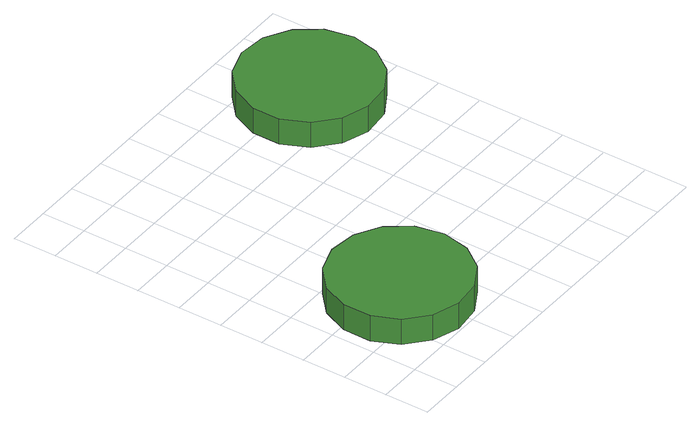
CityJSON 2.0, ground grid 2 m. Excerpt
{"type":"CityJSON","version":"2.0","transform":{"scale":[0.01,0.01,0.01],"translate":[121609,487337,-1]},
"CityObjects":{
"tree1":{"type":"SolitaryVegetationObject","attributes":{"function":"something"},"geometry":[{"type":"MultiSurface","lod":"1","boundaries":[[[0,1,2,3,4,5,6,7,8,9,10,11,12,13,14]],[[15,16,17,18,19,20,21,22,23,24,25,26,27,28,29]],[[0,29,28,1]],[[1,28,27,2]],[[2,27,26,3]],[[3,26,25,4]],[[4,25,24,5]],[[5,24,23,6]],[[6,23,22,7]],[[7,22,21,8]],[[8,21,20,9]],[[9,20,19,10]],[[10,19,18,11]],[[11,18,17,12]],[[12,17,16,13]],[[13,16,15,14]],[[14,15,29,0]]]}]},
"tree2":{"type":"SolitaryVegetationObject","attributes":{"function":"something"},"geometry":[{"type":"MultiSurface","lod":"1","boundaries":[[[30,31,32,33,34,35,36,37,38,39,40,41,42,43,44]],[[45,46,47,48,49,50,51,52,53,54,55,56,57,58,59]],[[30,59,58,31]],[[31,58,57,32]],[[32,57,56,33]],[[33,56,55,34]],[[34,55,54,35]],[[35,54,53,36]],[[36,53,52,37]],[[37,52,51,38]],[[38,51,50,39]],[[39,50,49,40]],[[40,49,48,41]],[[41,48,47,42]],[[42,47,46,43]],[[43,46,45,44]],[[44,45,59,30]]]}]}
},
"vertices":[
[660,316,198],[634,442,198],[558,546,198],[446,610,198],[318,624,198],[196,584,198],[100,498,198],[48,380,198],[48,252,198],[100,134,198],[196,48,198],[318,8,198],[446,21,198],[558,86,198],[634,190,198],[634,190,73],[558,86,73],[446,21,73],[318,8,73],[196,48,73],[100,134,73],[48,252,73],[48,380,73],[100,498,73],[196,584,73],[318,624,73],[446,610,73],[558,546,73],[634,442,73],[660,316,73],
[1526,1356,191],[1499,1482,191],[1423,1586,191],[1312,1651,191],[1184,1664,191],[1061,1624,191],[965,1538,191],[913,1420,191],[913,1292,191],[965,1174,191],[1061,1088,191],[1184,1048,191],[1312,1061,191],[1423,1126,191],[1499,1230,191],[1499,1230,66],[1423,1126,66],[1312,1061,66],[1184,1048,66],[1061,1088,66],[965,1174,66],[913,1292,66],[913,1420,66],[965,1538,66],[1061,1624,66],[1184,1664,66],[1312,1651,66],[1423,1586,66],[1499,1482,66],[1526,1356,66]
]}
